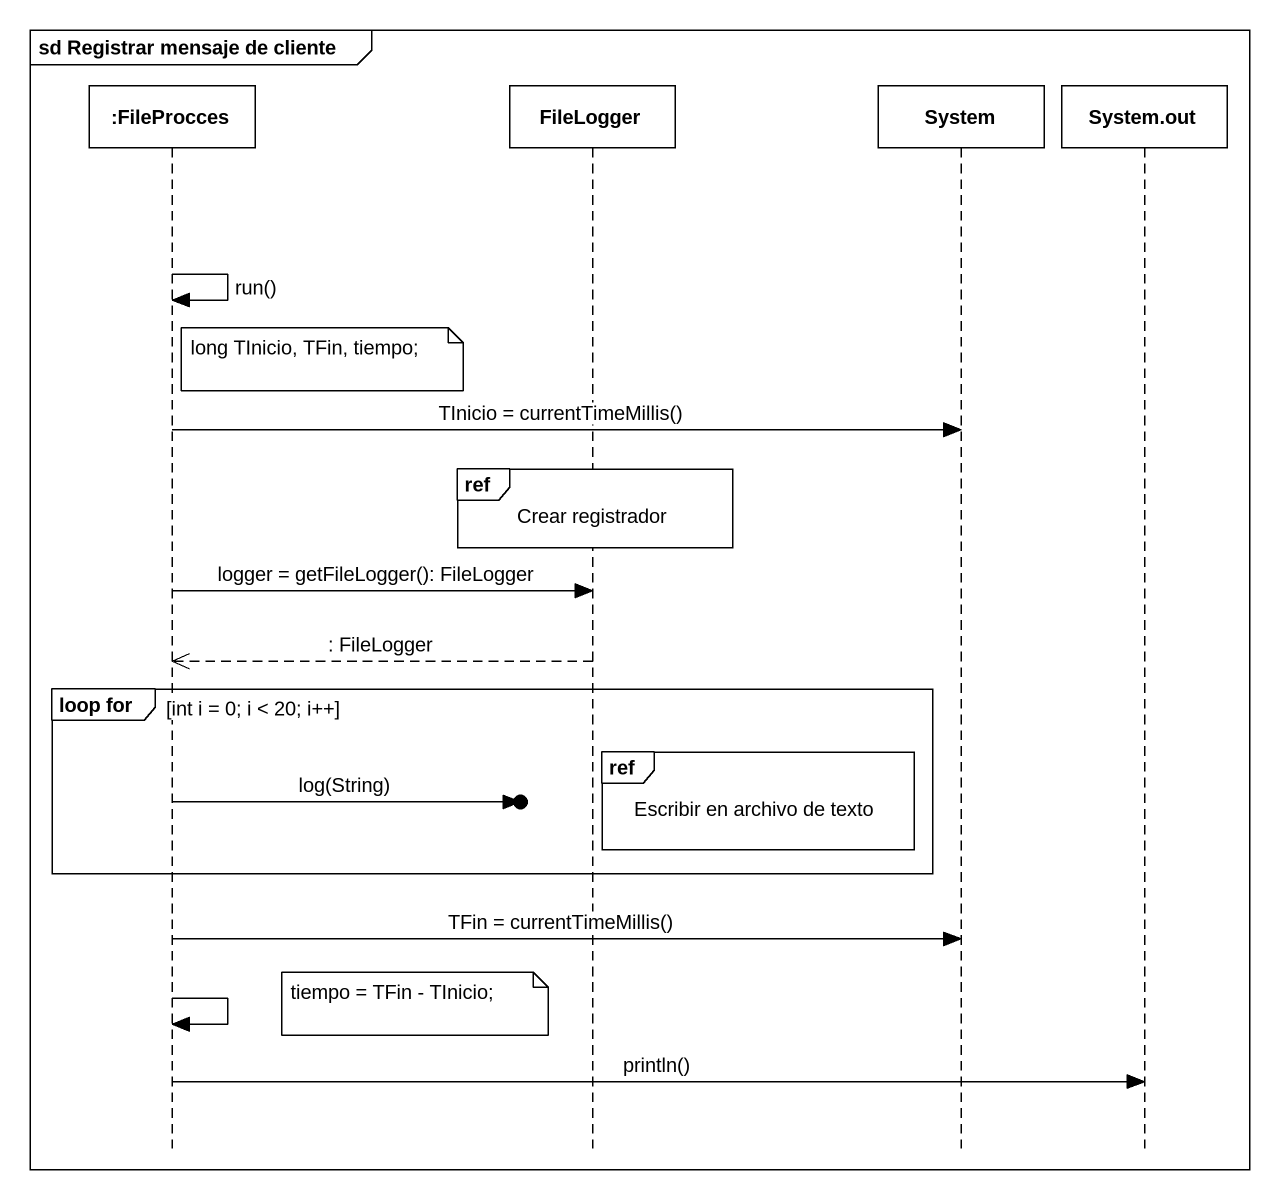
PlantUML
@startuml
mainframe sd Registrar mensaje de cliente
hide footbox
participant ":FileProcces" as FileProcces
participant FileLogger
participant System
participant "System.out" as System_out

FileProcces -> FileProcces : run()
note right of FileProcces : long TInicio, TFin, tiempo;
FileProcces -> System : TInicio = currentTimeMillis()
ref over FileLogger : Crear registrador
FileProcces -> FileLogger : logger = getFileLogger(): FileLogger
FileLogger -->> FileProcces : : FileLogger
group loop for [int i = 0; i < 20; i++]
  ref over FileLogger : Escribir en archivo de texto
  FileProcces ->o] : log(String)
end
FileProcces -> System : TFin = currentTimeMillis()
FileProcces -> FileProcces
note left of FileLogger : tiempo = TFin - TInicio;
FileProcces -> System_out : println()
@enduml
